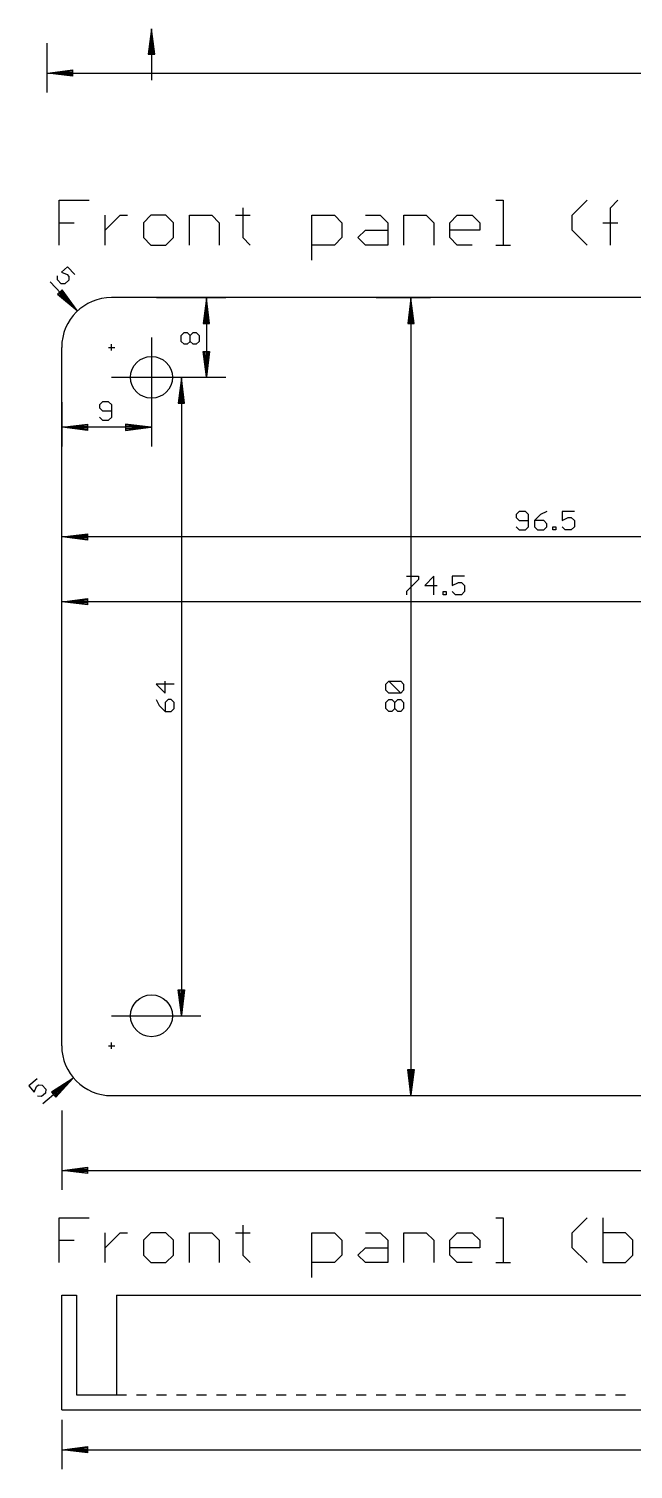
# Model space of a CAD drawing. Extents: x -9 to 622, y -48 to 444.
# Drawn here: x -3.3 to 57.3, y -47.5 to 96.9 of the extents above; entities that cross this region are included whole.
import ezdxf

# ---------------------------------------------------------------- set-up
doc = ezdxf.new("R2010")
doc.units = 0
doc.layers.add('20', color=7, linetype='CONTINUOUS')
doc.layers.add('47', color=2, linetype='CONTINUOUS')

msp = doc.modelspace()

# ---------------------------------------------------------------- linework, layer by layer
at = {"layer": '20'}
for p, q in [((285, 70), (5, 70)), ((0, -5), (0, 65)), ((5, -10), (285, -10)), ((0, -41.5), (0, -30)), ((0, -30), (1.5, -30)), ((1.5, -30), (1.5, -40)), ((5.5, -30), (5.5, -40)), ((5.5, -30), (284.5, -30)), ((1.5, -40), (5.5, -40)), ((5.5, -40), (6.5, -40)), ((7.5, -40), (8.5, -40)), ((9.5, -40), (10.5, -40)), ((11.5, -40), (12.5, -40)), ((13.5, -40), (14.5, -40)), ((15.5, -40), (16.5, -40)), ((17.5, -40), (18.5, -40)), ((19.5, -40), (20.5, -40)), ((21.5, -40), (22.5, -40)), ((23.5, -40), (24.5, -40)), ((25.5, -40), (26.5, -40)), ((27.5, -40), (28.5, -40)), ((29.5, -40), (30.5, -40)), ((31.5, -40), (32.5, -40)), ((33.5, -40), (34.5, -40)), ((35.5, -40), (36.5, -40)), ((37.5, -40), (38.5, -40)), ((39.5, -40), (40.5, -40)), ((41.5, -40), (42.5, -40)), ((43.5, -40), (44.5, -40)), ((45.5, -40), (46.5, -40)), ((47.5, -40), (48.5, -40)), ((49.5, -40), (50.5, -40)), ((51.5, -40), (52.5, -40)), ((53.5, -40), (54.5, -40)), ((55.5, -40), (56.5, -40)), ((0, -41.5), (290, -41.5))]:
    msp.add_line(p, q, dxfattribs=at)
for centre in [(9, 62), (9, -2)]:
    msp.add_circle(centre, 2.1, dxfattribs=at)
for centre, start, end in [((5, 65), 90, 180), ((5, -5), 180, 270)]:
    msp.add_arc(centre, 5, start, end, dxfattribs=at)
at = {"layer": '47'}
for p, q in [((9, 96.935), (8.6808, 94.4)), ((9, 96.935), (8.74, 94.4)), ((9, 96.935), (8.87, 94.4)), ((9, 96.935), (9, 91.8)), ((9.3192, 94.4), (9, 96.935)), ((9.13, 94.4), (9, 96.935)), ((9.26, 94.4), (9, 96.935)), ((-1.5, 95.5), (-1.5, 90.55)), ((8.6808, 94.4), (9.3192, 94.4)), ((-1.435, 92.5), (1.1, 92.8192)), ((-1.435, 92.5), (1.1, 92.76)), ((-1.435, 92.5), (1.1, 92.63)), ((-1.435, 92.5), (291.435, 92.5)), ((1.1, 92.1808), (-1.435, 92.5)), ((1.1, 92.37), (-1.435, 92.5)), ((1.1, 92.24), (-1.435, 92.5)), ((1.1, 92.8192), (1.1, 92.1808)), ((-0.246, 75.254), (-0.246, 79.7498)), ((-0.246, 79.7498), (2.7512, 79.7498)), ((43.4914, 79.7498), (44.2407, 79.7498)), ((44.2407, 79.7498), (44.2407, 75.254)), ((51.1646, 78.2512), (52.6632, 79.7498)), ((54.9832, 79.0005), (55.7325, 79.7498)), ((4.3579, 75.254), (4.3579, 78.2512)), ((4.3579, 76.7526), (5.8565, 78.2512)), ((5.8565, 78.2512), (6.6059, 78.2512)), ((8.9439, 78.2512), (8.1945, 77.5019)), ((10.4425, 78.2512), (8.9439, 78.2512)), ((11.1918, 77.5019), (10.4425, 78.2512)), ((12.7985, 75.254), (12.7985, 78.2512)), ((12.7985, 78.2512), (15.0464, 78.2512)), ((15.0464, 78.2512), (15.7957, 77.5019)), ((17.4024, 78.2512), (18.901, 78.2512)), ((18.1517, 79.0005), (18.1517, 76.0033)), ((25.0756, 73.7554), (25.0756, 78.2512)), ((25.0756, 78.2512), (27.3236, 78.2512)), ((27.3236, 78.2512), (28.0729, 77.5019)), ((30.4289, 78.2512), (31.9275, 78.2512)), ((31.9275, 78.2512), (32.6768, 77.5019)), ((34.2835, 75.254), (34.2835, 78.2512)), ((34.2835, 78.2512), (36.5314, 78.2512)), ((36.5314, 78.2512), (37.2807, 77.5019)), ((38.8874, 77.5019), (39.6367, 78.2512)), ((39.6367, 78.2512), (41.1354, 78.2512)), ((41.1354, 78.2512), (41.8847, 77.5019)), ((51.1646, 76.7526), (51.1646, 78.2512)), ((54.9832, 75.254), (54.9832, 79.0005)), ((-0.246, 77.5019), (1.2526, 77.5019)), ((8.1945, 77.5019), (8.1945, 76.0033)), ((11.1918, 76.0033), (11.1918, 77.5019)), ((15.7957, 77.5019), (15.7957, 75.254)), ((28.0729, 77.5019), (28.0729, 76.0033)), ((29.6796, 76.0033), (30.4289, 76.7526)), ((30.4289, 76.7526), (32.6768, 76.7526)), ((32.6768, 77.5019), (32.6768, 75.254)), ((37.2807, 77.5019), (37.2807, 75.254)), ((38.8874, 76.0033), (38.8874, 77.5019)), ((41.8847, 76.7526), (38.8874, 76.7526)), ((41.8847, 77.5019), (41.8847, 76.7526)), ((52.6632, 75.254), (51.1646, 76.7526)), ((54.2339, 77.5019), (55.7325, 77.5019)), ((8.1945, 76.0033), (8.9439, 75.254)), ((8.9439, 75.254), (10.4425, 75.254)), ((10.4425, 75.254), (11.1918, 76.0033)), ((18.1517, 76.0033), (18.901, 75.254)), ((27.3236, 75.254), (25.0756, 75.254)), ((28.0729, 76.0033), (27.3236, 75.254)), ((30.4289, 75.254), (29.6796, 76.0033)), ((32.6768, 75.254), (30.4289, 75.254)), ((39.6367, 75.254), (38.8874, 76.0033)), ((41.1354, 75.254), (39.6367, 75.254)), ((43.4914, 75.254), (44.99, 75.254)), ((0.5678, 73.0871), (-0.0262, 72.5313)), ((-0.0262, 72.5313), (0.5423, 72.3206)), ((0.5423, 72.3206), (0.7276, 72.1226)), ((1.3089, 72.2951), (0.5678, 73.0871)), ((1.5441, 68.7028), (-1.1479, 71.587)), ((-0.4349, 71.7774), (-0.4222, 72.1607)), ((-0.0643, 71.3815), (-0.4349, 71.7774)), ((0.0478, 70.7738), (-0.419, 70.3382)), ((0.3189, 71.3687), (-0.0643, 71.3815)), ((1.5441, 68.7028), (0.0478, 70.7738)), ((0.7149, 71.7393), (0.3189, 71.3687)), ((0.7276, 72.1226), (0.7149, 71.7393)), ((-0.419, 70.3382), (1.5441, 68.7028)), ((-0.3757, 70.3786), (1.5441, 68.7028)), ((-0.2807, 70.4673), (1.5441, 68.7028)), ((1.5441, 68.7028), (-0.0906, 70.6447)), ((1.5441, 68.7028), (0.0045, 70.7334)), ((9.5, 70), (16.45, 70)), ((14.5, 69.935), (14.1808, 67.4)), ((14.5, 69.935), (14.24, 67.4)), ((14.5, 69.935), (14.37, 67.4)), ((14.5, 69.935), (14.5, 62.065)), ((14.8192, 67.4), (14.5, 69.935)), ((14.63, 67.4), (14.5, 69.935)), ((14.76, 67.4), (14.5, 69.935)), ((31.5, 70), (36.95, 70)), ((35, 69.935), (34.6808, 67.4)), ((35, 69.935), (34.74, 67.4)), ((35, 69.935), (34.87, 67.4)), ((35, 69.935), (35, -9.935)), ((35.3192, 67.4), (35, 69.935)), ((35.13, 67.4), (35, 69.935)), ((35.26, 67.4), (35, 69.935)), ((11.9701, 66.2064), (12.2698, 66.5061)), ((12.2698, 66.5061), (12.5695, 66.5061)), ((12.5695, 66.5061), (12.8692, 66.2064)), ((12.8692, 66.2064), (13.169, 66.5061)), ((13.169, 66.5061), (13.4687, 66.5061)), ((13.4687, 66.5061), (13.7684, 66.2064)), ((14.1808, 67.4), (14.8192, 67.4)), ((34.6808, 67.4), (35.3192, 67.4)), ((4.6808, 65), (5.3192, 65)), ((5, 64.6808), (5, 65.3192)), ((9, 66), (9, 55.05)), ((11.9701, 65.6069), (11.9701, 66.2064)), ((12.2698, 65.3072), (11.9701, 65.6069)), ((12.5695, 65.3072), (12.2698, 65.3072)), ((12.8692, 65.6069), (12.5695, 65.3072)), ((12.8692, 65.6069), (12.8692, 66.2064)), ((13.169, 65.3072), (12.8692, 65.6069)), ((13.4687, 65.3072), (13.169, 65.3072)), ((13.7684, 65.6069), (13.4687, 65.3072)), ((13.7684, 66.2064), (13.7684, 65.6069)), ((14.5, 62.065), (14.1808, 64.6)), ((14.1808, 64.6), (14.8192, 64.6)), ((14.5, 62.065), (14.24, 64.6)), ((14.5, 62.065), (14.37, 64.6)), ((14.8192, 64.6), (14.5, 62.065)), ((14.63, 64.6), (14.5, 62.065)), ((14.76, 64.6), (14.5, 62.065)), ((5, 62), (13.95, 62)), ((12, 61.935), (11.6808, 59.4)), ((12, 61.935), (11.74, 59.4)), ((12, 61.935), (11.87, 59.4)), ((12, 61.935), (12, -1.935)), ((12.3192, 59.4), (12, 61.935)), ((12.13, 59.4), (12, 61.935)), ((12.26, 59.4), (12, 61.935)), ((12.5, 62), (16.45, 62)), ((0, 59.5), (0, 55.05)), ((4.09, 59.5554), (3.7818, 59.2472)), ((3.7818, 59.2472), (3.7818, 58.939)), ((4.7064, 59.5554), (4.09, 59.5554)), ((5.0146, 59.2472), (4.7064, 59.5554)), ((5.0146, 58.0144), (5.0146, 59.2472)), ((11.6808, 59.4), (12.3192, 59.4)), ((3.7818, 58.939), (4.09, 58.6308)), ((3.7818, 58.0144), (4.09, 57.7062)), ((4.09, 58.6308), (5.0146, 58.6308)), ((4.7064, 57.7062), (5.0146, 58.0144)), ((0.065, 57), (2.6, 57.3192)), ((0.065, 57), (2.6, 57.26)), ((0.065, 57), (2.6, 57.13)), ((8.935, 57), (0.065, 57)), ((2.6, 56.6808), (0.065, 57)), ((2.6, 56.87), (0.065, 57)), ((2.6, 56.74), (0.065, 57)), ((2.6, 57.3192), (2.6, 56.6808)), ((4.09, 57.7062), (4.7064, 57.7062)), ((8.935, 57), (6.4, 57.3192)), ((6.4, 57.3192), (6.4, 56.6808)), ((8.935, 57), (6.4, 57.26)), ((8.935, 57), (6.4, 57.13)), ((6.4, 56.6808), (8.935, 57)), ((6.4, 56.87), (8.935, 57)), ((6.4, 56.74), (8.935, 57)), ((0, 43.5), (0, 47.95)), ((45.8451, 48.5554), (45.5369, 48.2472)), ((45.5369, 48.2472), (45.5369, 47.939)), ((45.5369, 47.939), (45.8451, 47.6308)), ((46.4615, 48.5554), (45.8451, 48.5554)), ((46.7697, 48.2472), (46.4615, 48.5554)), ((46.7697, 47.0144), (46.7697, 48.2472)), ((47.9948, 48.2472), (47.3784, 47.6308)), ((48.6112, 48.5554), (47.9948, 48.2472)), ((51.3736, 48.5554), (50.1408, 48.5554)), ((50.1408, 48.5554), (50.1408, 47.6308)), ((50.1408, 47.6308), (50.7572, 47.939)), ((50.7572, 47.939), (51.0654, 47.939)), ((51.0654, 47.939), (51.3736, 47.6308)), ((0.065, 46), (2.6, 46.3192)), ((0.065, 46), (2.6, 46.26)), ((2.6, 46.3192), (2.6, 45.6808)), ((45.5369, 47.0144), (45.8451, 46.7062)), ((45.8451, 47.6308), (46.7697, 47.6308)), ((45.8451, 46.7062), (46.4615, 46.7062)), ((46.4615, 46.7062), (46.7697, 47.0144)), ((47.3784, 47.6308), (47.3784, 47.0144)), ((48.303, 47.6308), (47.3784, 47.6308)), ((47.3784, 47.0144), (47.6866, 46.7062)), ((47.6866, 46.7062), (48.303, 46.7062)), ((48.6112, 47.3226), (48.303, 47.6308)), ((48.303, 46.7062), (48.6112, 47.0144)), ((48.6112, 47.0144), (48.6112, 47.3226)), ((49.22, 46.7062), (49.22, 47.0144)), ((49.22, 47.0144), (49.5282, 47.0144)), ((49.5282, 46.7062), (49.22, 46.7062)), ((49.5282, 47.0144), (49.5282, 46.7062)), ((50.449, 46.7062), (50.1408, 47.0144)), ((51.0654, 46.7062), (50.449, 46.7062)), ((51.3736, 47.0144), (51.0654, 46.7062)), ((51.3736, 47.6308), (51.3736, 47.0144)), ((0.065, 46), (2.6, 46.13)), ((96.435, 46), (0.065, 46)), ((2.6, 45.6808), (0.065, 46)), ((2.6, 45.87), (0.065, 46)), ((2.6, 45.74), (0.065, 46)), ((34.5369, 42.0554), (35.7696, 42.0554)), ((35.7696, 42.0554), (35.7696, 41.7472)), ((37.303, 42.0554), (36.3784, 41.1308)), ((37.303, 40.2062), (37.303, 42.0554)), ((40.3736, 42.0554), (39.1408, 42.0554)), ((39.1408, 42.0554), (39.1408, 41.1308)), ((0, 36.5), (0, 41.45)), ((35.7696, 41.7472), (34.5369, 40.5144)), ((34.5369, 40.5144), (34.5369, 40.2062)), ((36.3784, 41.1308), (37.6112, 41.1308)), ((38.22, 40.2062), (38.22, 40.5144)), ((38.22, 40.5144), (38.5282, 40.5144)), ((38.5282, 40.5144), (38.5282, 40.2062)), ((39.1408, 41.1308), (39.7572, 41.439)), ((39.449, 40.2062), (39.1408, 40.5144)), ((39.7572, 41.439), (40.0654, 41.439)), ((40.0654, 41.439), (40.3736, 41.1308)), ((40.3736, 40.5144), (40.0654, 40.2062)), ((40.3736, 41.1308), (40.3736, 40.5144)), ((0.065, 39.5), (2.6, 39.8192)), ((0.065, 39.5), (2.6, 39.76)), ((0.065, 39.5), (2.6, 39.63)), ((74.435, 39.5), (0.065, 39.5)), ((2.6, 39.1808), (0.065, 39.5)), ((2.6, 39.37), (0.065, 39.5)), ((2.6, 39.24), (0.065, 39.5)), ((2.6, 39.8192), (2.6, 39.1808)), ((38.5282, 40.2062), (38.22, 40.2062)), ((40.0654, 40.2062), (39.449, 40.2062)), ((11.2684, 31.2491), (9.4701, 31.2491)), ((9.4701, 31.2491), (10.3692, 30.3499)), ((10.3692, 30.3499), (10.3692, 31.5488)), ((32.4701, 31.2491), (32.7698, 31.5488)), ((32.4701, 30.6496), (32.4701, 31.2491)), ((32.7698, 30.3499), (32.4701, 30.6496)), ((32.7698, 31.5488), (33.9687, 31.5488)), ((33.9687, 30.3499), (32.7698, 31.5488)), ((33.9687, 30.3499), (32.7698, 30.3499)), ((33.9687, 31.5488), (34.2684, 31.2491)), ((34.2684, 30.6496), (33.9687, 30.3499)), ((34.2684, 31.2491), (34.2684, 30.6496)), ((9.4701, 29.7072), (9.7698, 29.1078)), ((9.7698, 29.1078), (10.3692, 28.5083)), ((10.669, 29.7072), (10.3692, 29.4075)), ((10.3692, 29.4075), (10.3692, 28.5083)), ((10.9687, 29.7072), (10.669, 29.7072)), ((11.2684, 29.4075), (10.9687, 29.7072)), ((11.2684, 28.8081), (11.2684, 29.4075)), ((32.4701, 29.4075), (32.7698, 29.7072)), ((32.4701, 28.8081), (32.4701, 29.4075)), ((32.7698, 29.7072), (33.0695, 29.7072)), ((33.0695, 29.7072), (33.3692, 29.4075)), ((33.3692, 29.4075), (33.669, 29.7072)), ((33.3692, 28.8081), (33.3692, 29.4075)), ((33.669, 29.7072), (33.9687, 29.7072)), ((33.9687, 29.7072), (34.2684, 29.4075)), ((34.2684, 29.4075), (34.2684, 28.8081)), ((10.3692, 28.5083), (10.9687, 28.5083)), ((10.9687, 28.5083), (11.2684, 28.8081)), ((32.7698, 28.5083), (32.4701, 28.8081)), ((33.0695, 28.5083), (32.7698, 28.5083)), ((33.3692, 28.8081), (33.0695, 28.5083)), ((33.669, 28.5083), (33.3692, 28.8081)), ((33.9687, 28.5083), (33.669, 28.5083)), ((34.2684, 28.8081), (33.9687, 28.5083)), ((12, -1.935), (11.6808, 0.6)), ((11.6808, 0.6), (12.3192, 0.6)), ((12, -1.935), (11.74, 0.6)), ((12, -1.935), (11.87, 0.6)), ((12.3192, 0.6), (12, -1.935)), ((12.13, 0.6), (12, -1.935)), ((12.26, 0.6), (12, -1.935)), ((5, -2), (13.95, -2)), ((4.6808, -5), (5.3192, -5)), ((5, -5.3192), (5, -4.6808)), ((-2.4657, -8.3318), (-3.2929, -9.0333)), ((1.1335, -8.2717), (-1.8783, -10.8201)), ((1.1335, -8.2717), (-1.0079, -9.6655)), ((1.1335, -8.2717), (-0.9697, -9.7107)), ((1.1335, -8.2717), (-0.8857, -9.8099)), ((-0.7178, -10.0084), (1.1335, -8.2717)), ((-0.6338, -10.1076), (1.1335, -8.2717)), ((-0.5955, -10.1529), (1.1335, -8.2717)), ((35, -9.935), (34.6808, -7.4)), ((34.6808, -7.4), (35.3192, -7.4)), ((35, -9.935), (34.74, -7.4)), ((35, -9.935), (34.87, -7.4)), ((35.3192, -7.4), (35, -9.935)), ((35.13, -7.4), (35, -9.935)), ((35.26, -7.4), (35, -9.935)), ((-3.2929, -9.0333), (-2.7668, -9.6537)), ((-2.7668, -9.6537), (-2.5285, -9.0961)), ((-2.5285, -9.0961), (-2.3217, -8.9208)), ((-2.0338, -10.0988), (-2.416, -10.0673)), ((-2.3217, -8.9208), (-1.9395, -8.9522)), ((-1.6202, -9.748), (-2.0338, -10.0988)), ((-1.9395, -8.9522), (-1.5887, -9.3658)), ((-1.5887, -9.3658), (-1.6202, -9.748)), ((-1.0079, -9.6655), (-0.5955, -10.1529)), ((35, -10), (35, -10)), ((0, -11.5), (0, -19.45)), ((0.065, -17.5), (2.6, -17.1808)), ((0.065, -17.5), (2.6, -17.24)), ((2.6, -17.1808), (2.6, -17.8192)), ((0.065, -17.5), (2.6, -17.37)), ((0.065, -17.5), (289.935, -17.5)), ((2.6, -17.8192), (0.065, -17.5)), ((2.6, -17.63), (0.065, -17.5)), ((2.6, -17.76), (0.065, -17.5)), ((-0.246, -26.746), (-0.246, -22.2502)), ((-0.246, -22.2502), (2.7512, -22.2502)), ((18.1517, -22.9995), (18.1517, -25.9967)), ((43.4914, -22.2502), (44.2407, -22.2502)), ((44.2407, -22.2502), (44.2407, -26.746)), ((51.1646, -23.7488), (52.6632, -22.2502)), ((54.2339, -22.2502), (54.2339, -26.746)), ((-0.246, -24.4981), (1.2526, -24.4981)), ((4.3579, -26.746), (4.3579, -23.7488)), ((4.3579, -25.2474), (5.8565, -23.7488)), ((5.8565, -23.7488), (6.6059, -23.7488)), ((8.9439, -23.7488), (8.1945, -24.4981)), ((8.1945, -24.4981), (8.1945, -25.9967)), ((10.4425, -23.7488), (8.9439, -23.7488)), ((11.1918, -24.4981), (10.4425, -23.7488)), ((11.1918, -25.9967), (11.1918, -24.4981)), ((12.7985, -26.746), (12.7985, -23.7488)), ((12.7985, -23.7488), (15.0464, -23.7488)), ((15.0464, -23.7488), (15.7957, -24.4981)), ((15.7957, -24.4981), (15.7957, -26.746)), ((17.4024, -23.7488), (18.901, -23.7488)), ((25.0756, -28.2446), (25.0756, -23.7488)), ((25.0756, -23.7488), (27.3236, -23.7488)), ((27.3236, -23.7488), (28.0729, -24.4981)), ((28.0729, -24.4981), (28.0729, -25.9967)), ((30.4289, -23.7488), (31.9275, -23.7488)), ((31.9275, -23.7488), (32.6768, -24.4981)), ((32.6768, -24.4981), (32.6768, -26.746)), ((34.2835, -26.746), (34.2835, -23.7488)), ((34.2835, -23.7488), (36.5314, -23.7488)), ((36.5314, -23.7488), (37.2807, -24.4981)), ((37.2807, -24.4981), (37.2807, -26.746)), ((38.8874, -24.4981), (39.6367, -23.7488)), ((38.8874, -25.9967), (38.8874, -24.4981)), ((39.6367, -23.7488), (41.1354, -23.7488)), ((41.1354, -23.7488), (41.8847, -24.4981)), ((41.8847, -24.4981), (41.8847, -25.2474)), ((51.1646, -25.2474), (51.1646, -23.7488)), ((56.4818, -23.7488), (54.2339, -23.7488)), ((57.2311, -24.4981), (56.4818, -23.7488)), ((57.2311, -25.9967), (57.2311, -24.4981)), ((29.6796, -25.9967), (30.4289, -25.2474)), ((30.4289, -25.2474), (32.6768, -25.2474)), ((41.8847, -25.2474), (38.8874, -25.2474)), ((52.6632, -26.746), (51.1646, -25.2474)), ((8.1945, -25.9967), (8.9439, -26.746)), ((8.9439, -26.746), (10.4425, -26.746)), ((10.4425, -26.746), (11.1918, -25.9967)), ((18.1517, -25.9967), (18.901, -26.746)), ((27.3236, -26.746), (25.0756, -26.746)), ((28.0729, -25.9967), (27.3236, -26.746)), ((30.4289, -26.746), (29.6796, -25.9967)), ((32.6768, -26.746), (30.4289, -26.746)), ((39.6367, -26.746), (38.8874, -25.9967)), ((41.1354, -26.746), (39.6367, -26.746)), ((43.4914, -26.746), (44.99, -26.746)), ((54.2339, -26.746), (56.4818, -26.746)), ((56.4818, -26.746), (57.2311, -25.9967)), ((0, -42.5), (0, -47.45)), ((0.065, -45.5), (2.6, -45.1808)), ((0.065, -45.5), (2.6, -45.24)), ((0.065, -45.5), (2.6, -45.37)), ((0.065, -45.5), (144.935, -45.5)), ((2.6, -45.8192), (0.065, -45.5)), ((2.6, -45.63), (0.065, -45.5)), ((2.6, -45.76), (0.065, -45.5)), ((2.6, -45.1808), (2.6, -45.8192))]:
    msp.add_line(p, q, dxfattribs=at)

doc.saveas('drawing.dxf')
